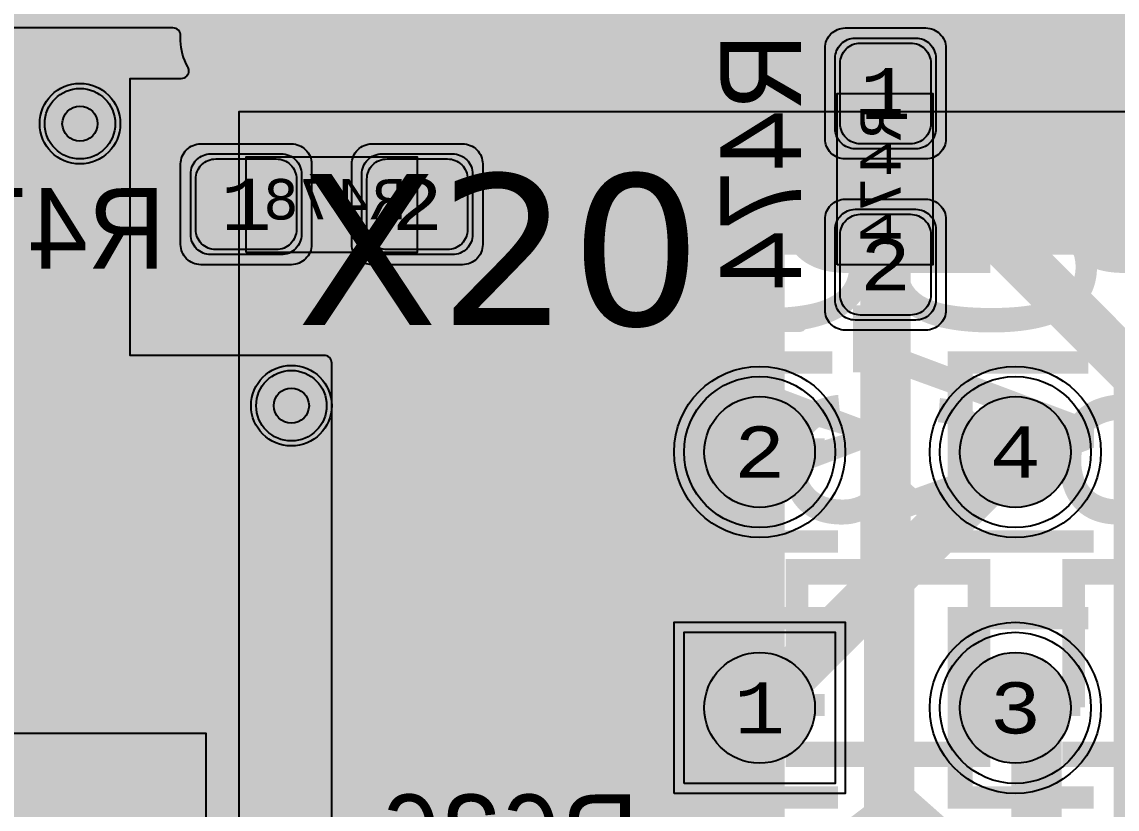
# Model space of a CAD drawing. Extents: x -28 to 199, y -61 to 255.
# Drawn here: x 108.42 to 119.3, y 127.5 to 135.31 of the extents above; entities that cross this region are included whole.
import ezdxf
from ezdxf.enums import TextEntityAlignment as Align

# ---------------------------------------------------------------- set-up
doc = ezdxf.new("R2010")
doc.units = 0
doc.header["$MEASUREMENT"] = 0
for name, color, linetype in [('ASSEMBLY_OUTLINES_BTM', 191, 'CONTINUOUS'), ('ASSEMBLY_OUTLINES_TOP', 102, 'CONTINUOUS'), ('ASSEMBLY_PART_NUMBERS_BTM', 191, 'CONTINUOUS'), ('ASSEMBLY_PART_NUMBERS_TOP', 102, 'CONTINUOUS'), ('ASSEMBLY_REF_DES_BTM', 191, 'CONTINUOUS'), ('ASSEMBLY_REF_DES_TOP', 102, 'CONTINUOUS'), ('DRILL_DRAWING', 21, 'CONTINUOUS'), ('GENERATED_SILKSCREEN_BTM', 255, 'CONTINUOUS'), ('GENERATED_SILKSCREEN_TOP', 140, 'CONTINUOUS'), ('PART_HOLES_LAYER_2', 30, 'CONTINUOUS'), ('PART_HOLES_LAYER_3', 30, 'CONTINUOUS'), ('PART_HOLES_LAYER_BOTTOM', 30, 'CONTINUOUS'), ('PART_HOLES_LAYER_TOP', 30, 'CONTINUOUS'), ('PART_PADS_LAYER_2', 230, 'CONTINUOUS'), ('PART_PADS_LAYER_3', 81, 'CONTINUOUS'), ('PART_PADS_LAYER_BOTTOM', 10, 'CONTINUOUS'), ('PART_PADS_LAYER_TOP', 150, 'CONTINUOUS'), ('PART_PADS_SMD_BTM', 10, 'CONTINUOUS'), ('PIN_NUMBERS_BTM', 8, 'CONTINUOUS'), ('PIN_NUMBERS_TOP', 8, 'CONTINUOUS'), ('PLACEMENT_OUTLINES_BTM', 222, 'CONTINUOUS'), ('PLACEMENT_OUTLINES_TOP', 130, 'CONTINUOUS'), ('PLANE_DATA_LAYER_BOTTOM', 10, 'CONTINUOUS'), ('PLANE_DATA_LAYER_TOP', 150, 'CONTINUOUS'), ('PLANE_SHAPES_LAYER_2', 230, 'CONTINUOUS'), ('PLANE_SHAPES_LAYER_3', 81, 'CONTINUOUS'), ('PLANE_SHAPES_LAYER_BOTTOM', 10, 'CONTINUOUS'), ('PLANE_SHAPES_LAYER_TOP', 150, 'CONTINUOUS'), ('SILKSCREEN_OUTLINES_BTM', 211, 'CONTINUOUS'), ('SILKSCREEN_OUTLINES_TOP', 150, 'CONTINUOUS'), ('SILKSCREEN_REF_DES_BTM', 211, 'CONTINUOUS'), ('SOLDERMASK_PADS_BTM', 12, 'CONTINUOUS'), ('SOLDERMASK_PADS_TOP', 180, 'CONTINUOUS'), ('SOLDERPASTE_PADS_BTM', 12, 'CONTINUOUS'), ('TRACES_LAYER_2', 230, 'CONTINUOUS'), ('TRACES_LAYER_3', 81, 'CONTINUOUS'), ('TRACES_LAYER_BOTTOM', 10, 'CONTINUOUS'), ('TRACES_LAYER_TOP', 150, 'CONTINUOUS'), ('VIA_HOLES_LAYER_2', 30, 'CONTINUOUS'), ('VIA_HOLES_LAYER_3', 30, 'CONTINUOUS'), ('VIA_HOLES_LAYER_BOTTOM', 30, 'CONTINUOUS'), ('VIA_HOLES_LAYER_TOP', 30, 'CONTINUOUS'), ('VIA_PADS_LAYER_2', 230, 'CONTINUOUS'), ('VIA_PADS_LAYER_3', 81, 'CONTINUOUS'), ('VIA_PADS_LAYER_BOTTOM', 10, 'CONTINUOUS'), ('VIA_PADS_LAYER_TOP', 150, 'CONTINUOUS')]:
    doc.layers.add(name, color=color, linetype=linetype)
doc.styles.add('COURIER_NEW', font='COUR.TTF')
doc.styles.add('VERDANA', font='verdana.TTF')
doc.styles.add('VERIBEST_GERBER_0', font='txt')

msp = doc.modelspace()

# ---------------------------------------------------------------- hatches: boundary and pattern name
at = {"layer": 'PART_HOLES_LAYER_2'}
h = msp.add_hatch(color=256, dxfattribs=at)
edge = h.paths.add_edge_path()
edge.add_arc((115.75, 131.04), 0.55, 0, 360)
h = msp.add_hatch(color=256, dxfattribs=at)
edge = h.paths.add_edge_path()
edge.add_arc((118.29, 131.04), 0.55, 0, 360)
h = msp.add_hatch(color=256, dxfattribs=at)
edge = h.paths.add_edge_path()
edge.add_arc((115.75, 128.5), 0.55, 0, 360)
h = msp.add_hatch(color=256, dxfattribs=at)
edge = h.paths.add_edge_path()
edge.add_arc((118.29, 128.5), 0.55, 0, 360)
at = {"layer": 'PART_HOLES_LAYER_3'}
h = msp.add_hatch(color=256, dxfattribs=at)
edge = h.paths.add_edge_path()
edge.add_arc((115.75, 131.04), 0.55, 0, 360)
h = msp.add_hatch(color=256, dxfattribs=at)
edge = h.paths.add_edge_path()
edge.add_arc((118.29, 131.04), 0.55, 0, 360)
h = msp.add_hatch(color=256, dxfattribs=at)
edge = h.paths.add_edge_path()
edge.add_arc((115.75, 128.5), 0.55, 0, 360)
h = msp.add_hatch(color=256, dxfattribs=at)
edge = h.paths.add_edge_path()
edge.add_arc((118.29, 128.5), 0.55, 0, 360)
at = {"layer": 'PART_HOLES_LAYER_BOTTOM'}
h = msp.add_hatch(color=256, dxfattribs=at)
edge = h.paths.add_edge_path()
edge.add_arc((115.75, 131.04), 0.55, 0, 360)
h = msp.add_hatch(color=256, dxfattribs=at)
edge = h.paths.add_edge_path()
edge.add_arc((118.29, 131.04), 0.55, 0, 360)
h = msp.add_hatch(color=256, dxfattribs=at)
edge = h.paths.add_edge_path()
edge.add_arc((115.75, 128.5), 0.55, 0, 360)
h = msp.add_hatch(color=256, dxfattribs=at)
edge = h.paths.add_edge_path()
edge.add_arc((118.29, 128.5), 0.55, 0, 360)
at = {"layer": 'PART_HOLES_LAYER_TOP'}
h = msp.add_hatch(color=256, dxfattribs=at)
edge = h.paths.add_edge_path()
edge.add_arc((115.75, 131.04), 0.55, 0, 360)
h = msp.add_hatch(color=256, dxfattribs=at)
edge = h.paths.add_edge_path()
edge.add_arc((118.29, 131.04), 0.55, 0, 360)
h = msp.add_hatch(color=256, dxfattribs=at)
edge = h.paths.add_edge_path()
edge.add_arc((115.75, 128.5), 0.55, 0, 360)
h = msp.add_hatch(color=256, dxfattribs=at)
edge = h.paths.add_edge_path()
edge.add_arc((118.29, 128.5), 0.55, 0, 360)
at = {"layer": 'PLANE_DATA_LAYER_BOTTOM'}
h = msp.add_hatch(color=256, dxfattribs=at)
h.paths.add_polyline_path([(114.75, 134.8262, -0.414213562373095), (114.6738, 134.75), (111.2262, 134.75, -0.414213562373095), (111.15, 134.8262), (111.15, 134.973, 0.1866766168367723), (111.019837, 135.309483, -0.1866773047726995), (111, 135.360763), (111, 135.396107, -0.1385740107174841), (111.011269, 135.435987, 0.1385725087961739), (111.1, 135.75, 0.5864476275428689), (110.185987, 136.261269, -0.1385740107174437), (110.146107, 136.25), (107.426166, 136.25, -0.7996942034350105), (107.393477, 136.395032, 0.2895657790381564), (108.25, 137.75, 0.9999999999999999), (105.25, 137.75, 0.2895657790381564), (106.106523, 136.395032, -0.7996942034350105), (106.073834, 136.25), (102.478241, 136.25, -0.198913366334503), (102.424359, 136.272318), (99.201759, 139.494918, -0.1989099556853327), (99.179441, 139.548799), (99.179441, 139.5488, -0.414213562373095), (99.255641, 139.625), (112.895997, 139.625, -0.1989133663345172), (112.949879, 139.602682), (114.727682, 137.824879, -0.1989099556854013), (114.75, 137.770998)], flags=0)
h.paths.add_polyline_path([(112.2, 135.8, -0.9999999999999999), (113.39999999999999, 135.8, -0.9999999999999999)], flags=0)
msp.add_hatch(color=256, dxfattribs=at).paths.add_polyline_path([(111.5, 131.9238, 0.414213562373095), (111.4238, 132), (109.500008, 132, -0.414213562373095), (109.5, 132.000008), (109.5, 134.749992, -0.414213562373095), (109.500008, 134.75), (110.006121, 134.75, 0.414213562373095), (110.082321, 134.8262, 0.1361140498363586), (110.071434, 134.865451, -0.1361112993962175), (110, 135.122999), (110, 135.123), (110, 135.1738, 0.414213562373095), (109.9238, 135.25), (102.239571, 135.25, -0.1989122151386089), (101.886018, 135.396447), (100.301127, 136.981338, 0.6681819935815638), (100.171045, 136.927457), (100.171045, 136.927456, 0.1347246748565301), (100.181719, 136.888562, -0.1347252053383624), (100.7, 135.000001), (100.7, 135, -0.2250797336535067), (99.341563, 132.135199, 0.2250776570506163), (99.313587, 132.0762, 0.414213562373095), (99.389787, 132), (103.249992, 132, -0.414213562373095), (103.25, 131.999992), (103.25, 128.3262, 0.414213562373095), (103.3262, 128.25), (110.249992, 128.25, -0.414213562373095), (110.25, 128.249992), (110.25, 116.7762, 0.414213562373095), (110.3262, 116.7), (111.4238, 116.7, 0.414213562373095), (111.5, 116.7762)], flags=0)
at = {"layer": 'PLANE_DATA_LAYER_TOP'}
h = msp.add_hatch(color=256, dxfattribs=at)
h.paths.add_polyline_path([(116, 117.851777, -0.198909955685367), (115.977682, 117.797896), (111.963134, 113.783348, 0.1989121654681667), (111.852713, 113.516769), (111.852713, 109.210536, -0.198909955685367), (111.830395, 109.156655), (111.519268, 108.845529, 0.0521305858654235), (111.469896, 108.784628, -0.2536742335169971), (111.406035, 108.75), (111.052087, 108.75, -0.761357668387957), (111.012997, 108.891609, 0.2639141789224446), (111.5, 109.749999), (111.5, 109.75, 0.9999999999999999), (109.5, 109.75), (109.5, 109.749999, 0.2639141789224446), (109.987003, 108.891609, -0.761360327043746), (109.947913, 108.75), (109.787758, 108.75, -0.1239228712937583), (109.751683, 108.759081, 0.1020236173796423), (108.319618, 109.18617, -0.3891033849063), (108.25, 109.262085), (108.25, 114.499992, 0.414213562373095), (108.249992, 114.5), (106.5762, 114.5, -0.414213562373095), (106.5, 114.5762), (106.5, 125.249996), (106.499997, 125.250001), (102.750002, 128.999998, 0.2076843458650112), (102.749996, 129), (92.5762, 129, -0.414213562373095), (92.5, 129.0762), (92.5, 136.056084, -0.1989099556853327), (92.522318, 136.109965), (96.690035, 140.277682, -0.198913366334503), (96.743917, 140.3), (101.681014, 140.3, 0.1989121654681708), (101.947593, 140.410421), (104.203399, 142.666227, -0.6681819935816116), (104.333481, 142.612346), (104.333481, 139.196114, 0.1757342818238031), (104.432285, 138.923678, -0.175734275473325), (104.45, 138.874832), (104.45, 138.725168, -0.175734275473325), (104.432285, 138.676322, 0.1757342818238031), (104.333481, 138.403886), (104.333481, 136.625539, 0.1989121882725126), (104.457961, 136.325019), (107.040622, 133.742358, -0.1989099556853327), (107.06294, 133.688477), (107.06294, 128.070543, -0.1989099556853327), (107.040622, 128.016662), (106.79948, 127.77552, 0.1989121882725187), (106.675, 127.475), (106.675, 127.253921, -0.1860860801835699), (106.65528, 127.20277, 1.605833285110361), (107.690542, 126.906113, -0.0444727051515374), (107.689341, 126.919589), (107.689341, 126.91959, -0.6681819935815638), (107.819423, 126.973471), (108.696207, 126.096687, -0.1385728852908575), (108.716437, 126.060519, 0.8890740124386082), (109.9, 126.199997), (109.9, 126.200001, 0.3470511284967585), (109.439481, 126.783563, -0.1385728852908576), (109.403313, 126.803793), (108.591015, 127.616091, -0.198909955685367), (108.568697, 127.669972), (108.568697, 134.9238, -0.414213562373095), (108.644897, 135), (112.2238, 135, -0.414213562373095), (112.3, 134.9238), (112.3, 122.370567, 0.1989122151386119), (112.446447, 122.017014), (115.667013, 118.796447, 0.1553978667167526), (115.936597, 118.657102, -0.3656115539432245), (116, 118.581984)], flags=0)
h.paths.add_polyline_path([(92.75, 130.75, -0.9999999999999999), (94.75, 130.75, -0.9999999999999999)], flags=0)
h.paths.add_polyline_path([(93.3, 135, -0.9999999999999999), (100.7, 135, -0.9999999999999999)], flags=0)
at = {"layer": 'PLANE_SHAPES_LAYER_2'}
h = msp.add_hatch(color=256, dxfattribs=at)
h.paths.add_polyline_path([(169.5, 129.25), (149.5, 129.25), (142.25, 122), (142.25, 90.5), (147.5, 90.5), (147.5, 80), (154, 80), (154, 69.25), (131.75, 69.25), (131.75, 73.25), (121.25, 73.25), (121.25, 81), (110.5, 81), (110.5, 125.75), (106.5, 125.75), (106.5, 128.75), (93.5, 128.75), (93.5, 120.25), (91.75, 120.25), (91.75, 121.5), (80, 121.5), (80, 118.25), (73.25, 118.25), (73.25, 124.5), (67.5, 124.5), (67.5, 128), (57.75, 128), (57.75, 120.25), (55.25, 120.25), (55.25, 121.5), (47.5, 121.5), (47.5, 119), (35, 119), (35, 134.75), (32.75, 134.75), (32.75, 159.75), (29.25, 159.75), (29.25, 175.25), (22.5, 175.25), (22.5, 195.25), (17.25, 195.25), (17.25, 198), (22.5, 198), (22.5, 216.5), (40.25, 216.5), (40.25, 235.5), (54.5, 235.5), (54.5, 254), (87.25, 254), (87.25, 236.25), (86.25, 236.25), (86.25, 228.75), (81, 228.75), (81, 218.75), (95.25, 218.75), (95.25, 194.5), (87, 194.5), (87, 172), (131.1, 172), (131.1, 208.75), (115.5, 208.75), (115.5, 213.75), (106.75, 213.75), (106.75, 218.75), (110.25, 222.25), (110.25, 226.25), (142.5, 226.25), (142.5, 221.5), (160.5, 221.5), (160.5, 240.75), (169.5, 240.75)])
h.paths.add_polyline_path([(35.5, 149.5), (41.75, 149.5), (41.75, 152), (39.25, 152), (39.25, 154), (37.75, 154), (37.75, 152), (35.5, 152)], flags=16)
h.paths.add_polyline_path([(37.5, 125.75), (37.5, 128.75), (42.75, 128.75), (42.75, 125.75)], flags=16)
h.paths.add_polyline_path([(52, 127.75), (52, 130.75), (54.25, 130.75), (54.25, 127.75)], flags=16)
h.paths.add_polyline_path([(50.75, 219.5), (50.75, 226.5), (71.75, 226.5), (71.75, 219.5)], flags=16)
h.paths.add_polyline_path([(66.5, 150.75), (66.5, 177.5), (72.25, 177.5), (72.25, 150.75)], flags=16)
h.paths.add_polyline_path([(47.25, 185.25), (73, 185.25), (73, 188.25), (70.25, 188.25), (70.25, 191), (47.25, 191)], flags=16)
h.paths.add_polyline_path([(84.5, 208), (84.5, 212.75), (85, 212.75), (85, 208)], flags=16)
h.paths.add_polyline_path([(61.5, 137.25), (87.75, 137.25), (87.75, 140.5), (84.75, 140.5), (84.75, 143), (61.5, 143)], flags=16)
h.paths.add_polyline_path([(88.75, 127), (88.75, 130), (91, 130), (91, 127)], flags=16)
h.paths.add_polyline_path([(85.5, 130.25), (85.5, 132.5), (91, 132.5), (91, 130.25)], flags=16)
h.paths.add_polyline_path([(108.75, 142.25), (135.75, 142.25), (135.75, 145.75), (132.25, 145.75), (132.25, 149), (108.75, 149)], flags=16)
h.paths.add_polyline_path([(114.25, 126.75), (140.75, 126.75), (140.75, 129.75), (137.25, 129.75), (137.25, 133), (114.25, 133)], flags=16)
h.paths.add_polyline_path([(155.25, 180.25), (166.25, 180.25), (166.25, 186.25), (152.25, 186.25), (152.25, 183), (155.25, 183)], flags=16)
at = {"layer": 'PLANE_SHAPES_LAYER_3'}
h = msp.add_hatch(color=256, dxfattribs=at)
h.paths.add_polyline_path([(169.5, 129.25), (149.5, 129.25), (142.25, 122), (142.25, 90.5), (147.5, 90.5), (147.5, 80), (154, 80), (154, 69.25), (131.75, 69.25), (131.75, 73.25), (121.25, 73.25), (121.25, 81), (110.5, 81), (110.5, 125.75), (106.5, 125.75), (106.5, 128.75), (93.5, 128.75), (93.5, 120.25), (91.75, 120.25), (91.75, 121.5), (80, 121.5), (80, 118.25), (73.25, 118.25), (73.25, 124.5), (67.5, 124.5), (67.5, 127.75), (58.25, 127.75), (58.25, 130.25), (88.75, 130.25), (88.75, 127), (91, 127), (91, 132.5), (55, 132.5), (55, 131.25), (52, 131.25), (52, 127.75), (55, 127.75), (55, 127.25), (57.75, 127.25), (57.75, 120.25), (55.25, 120.25), (55.25, 121.5), (47.5, 121.5), (47.5, 119), (35, 119), (35, 134.75), (32.75, 134.75), (32.75, 159.75), (29.25, 159.75), (29.25, 175.25), (22.5, 175.25), (22.5, 195.25), (17.25, 195.25), (17.25, 198), (22.5, 198), (22.5, 216.5), (40.25, 216.5), (40.25, 235.5), (54.5, 235.5), (54.5, 254), (87.25, 254), (87.25, 236.25), (86.25, 236.25), (86.25, 228.75), (81, 228.75), (81, 218.75), (95.25, 218.75), (95.25, 194.5), (87, 194.5), (87, 172), (131.1, 172), (131.1, 208.75), (115.5, 208.75), (115.5, 213.75), (106.75, 213.75), (106.75, 218.75), (110.25, 222.25), (110.25, 226.25), (142.5, 226.25), (142.5, 221.5), (160.5, 221.5), (160.5, 240.75), (169.5, 240.75)])
h.paths.add_polyline_path([(35.5, 149.5), (41.75, 149.5), (41.75, 152), (39.25, 152), (39.25, 154), (37.75, 154), (37.75, 152), (35.5, 152)], flags=16)
h.paths.add_polyline_path([(37.5, 125.75), (37.5, 128.75), (42.75, 128.75), (42.75, 125.75)], flags=16)
h.paths.add_polyline_path([(50.75, 219.5), (50.75, 226.5), (71.75, 226.5), (71.75, 219.5)], flags=16)
h.paths.add_polyline_path([(66.5, 150.75), (66.5, 177.5), (72.25, 177.5), (72.25, 150.75)], flags=16)
h.paths.add_polyline_path([(47.25, 185.25), (73, 185.25), (73, 188.25), (70.25, 188.25), (70.25, 191), (47.25, 191)], flags=16)
h.paths.add_polyline_path([(84.5, 208), (84.5, 212.75), (85, 212.75), (85, 208)], flags=16)
h.paths.add_polyline_path([(61.5, 137.25), (87.75, 137.25), (87.75, 140.5), (84.75, 140.5), (84.75, 143), (61.5, 143)], flags=16)
h.paths.add_polyline_path([(108.75, 142.25), (135.75, 142.25), (135.75, 145.75), (132.25, 145.75), (132.25, 149), (108.75, 149)], flags=16)
h.paths.add_polyline_path([(114.25, 126.75), (140.75, 126.75), (140.75, 129.75), (137.25, 129.75), (137.25, 133), (114.25, 133)], flags=16)
h.paths.add_polyline_path([(155.25, 180.25), (166.25, 180.25), (166.25, 186.25), (152.25, 186.25), (152.25, 183), (155.25, 183)], flags=16)
at = {"layer": 'VIA_HOLES_LAYER_2'}
h = msp.add_hatch(color=256, dxfattribs=at)
edge = h.paths.add_edge_path()
edge.add_arc((109, 134.3), 0.175, 0, 360)
h = msp.add_hatch(color=256, dxfattribs=at)
edge = h.paths.add_edge_path()
edge.add_arc((111.1, 131.5), 0.175, 0, 360)
at = {"layer": 'VIA_HOLES_LAYER_3'}
h = msp.add_hatch(color=256, dxfattribs=at)
edge = h.paths.add_edge_path()
edge.add_arc((109, 134.3), 0.175, 0, 360)
h = msp.add_hatch(color=256, dxfattribs=at)
edge = h.paths.add_edge_path()
edge.add_arc((111.1, 131.5), 0.175, 0, 360)
at = {"layer": 'VIA_HOLES_LAYER_BOTTOM'}
h = msp.add_hatch(color=256, dxfattribs=at)
edge = h.paths.add_edge_path()
edge.add_arc((109, 134.3), 0.175, 0, 360)
h = msp.add_hatch(color=256, dxfattribs=at)
edge = h.paths.add_edge_path()
edge.add_arc((111.1, 131.5), 0.175, 0, 360)
at = {"layer": 'VIA_HOLES_LAYER_TOP'}
h = msp.add_hatch(color=256, dxfattribs=at)
edge = h.paths.add_edge_path()
edge.add_arc((109, 134.3), 0.175, 0, 360)
h = msp.add_hatch(color=256, dxfattribs=at)
edge = h.paths.add_edge_path()
edge.add_arc((111.1, 131.5), 0.175, 0, 360)

# ---------------------------------------------------------------- linework, layer by layer
at = {"layer": 'ASSEMBLY_OUTLINES_BTM'}
for points in [[(116.52, 132.9), (116.52, 134.6), (117.47, 134.6), (117.47, 132.9)], [(110.65, 133.02), (110.65, 133.97), (112.35, 133.97), (112.35, 133.02)]]:
    msp.add_lwpolyline(points, close=True, dxfattribs=at)
at = {"layer": 'ASSEMBLY_OUTLINES_TOP', "const_width": 0.2}
msp.add_lwpolyline([(110.58, 125.12), (110.58, 134.42), (143.78, 134.42), (143.78, 125.12)], close=True, dxfattribs=at)
at = {"layer": 'GENERATED_SILKSCREEN_BTM', "const_width": 0.15}
for points in [[(115.6608, 134.5256), (115.6592, 134.5232), (115.6552, 134.5224), (115.6512, 134.52), (115.6472, 134.52), (115.4824, 134.52), (115.4784, 134.52), (115.476, 134.5224), (115.4736, 134.5224), (115.4728, 134.5232), (115.472, 134.524), (115.4696, 134.5256), (115.36, 134.6616), (115.3584, 134.6656), (115.3576, 134.668), (115.3568, 134.672), (115.3568, 135.0752), (115.3584, 135.0824), (115.3624, 135.0864), (115.3672, 135.0912), (115.3728, 135.0928), (116.1408, 135.0928), (116.1472, 135.0912), (116.1512, 135.0872), (116.1536, 135.0824), (116.1544, 135.0768), (116.1536, 135.0704), (116.1512, 135.0648), (116.1472, 135.0608), (116.1408, 135.0592), (115.7728, 135.0592), (115.7728, 134.6832), (116.1456, 134.552), (116.1512, 134.5488), (116.1544, 134.5432), (116.1552, 134.5368), (116.1536, 134.532), (116.1512, 134.5272), (116.1464, 134.5232), (116.1416, 134.5208), (116.1352, 134.5224), (115.7624, 134.6536), (115.6608, 134.5256)], [(115.3896, 135.0592), (115.3896, 134.676), (115.4904, 134.552), (115.6392, 134.552), (115.7408, 134.676), (115.7408, 135.0592), (115.3896, 135.0592)], [(115.8656, 134.2808), (115.436, 133.8504), (115.8656, 133.8504), (115.8656, 134.2808)], [(116.1408, 133.8504), (116.1472, 133.8496), (116.1512, 133.8456), (116.1536, 133.84), (116.1544, 133.8344), (116.1536, 133.8288), (116.1512, 133.824), (116.1472, 133.82), (116.1408, 133.8184), (115.8984, 133.8184), (115.8984, 133.7808), (115.8968, 133.7752), (115.8936, 133.7704), (115.888, 133.768), (115.8824, 133.7672), (115.876, 133.768), (115.8704, 133.7704), (115.8664, 133.7752), (115.8656, 133.7808), (115.8656, 133.8184), (115.3952, 133.8184), (115.3912, 133.8192), (115.388, 133.8208), (115.3848, 133.8248), (115.3824, 133.8288), (115.3808, 133.8336), (115.38, 133.8384), (115.3808, 133.8424), (115.384, 133.8464), (115.8696, 134.332), (115.8744, 134.3352), (115.8792, 134.3368), (115.884, 134.336), (115.8896, 134.3328), (115.8936, 134.3312), (115.896, 134.328), (115.8976, 134.3248), (115.8984, 134.3208), (115.8984, 133.8504), (116.1408, 133.8504)], [(108.5008, 132.8624), (108.5, 132.856), (108.496, 132.852), (108.4904, 132.8496), (108.4848, 132.8488), (108.4792, 132.8496), (108.4744, 132.852), (108.4704, 132.856), (108.4688, 132.8624), (108.4688, 133.1048), (108.4312, 133.1048), (108.4256, 133.1064), (108.4208, 133.1096), (108.4184, 133.1152), (108.4176, 133.1208), (108.4184, 133.1272), (108.4208, 133.1328), (108.4256, 133.1368), (108.4312, 133.1376), (108.4688, 133.1376), (108.4688, 133.608), (108.4696, 133.612), (108.472, 133.6152), (108.4752, 133.6184), (108.4792, 133.6208), (108.484, 133.6224), (108.4888, 133.6232), (108.4928, 133.6224), (108.4968, 133.6192), (108.9824, 133.1336), (108.9856, 133.1288), (108.9872, 133.124), (108.9864, 133.1192), (108.9832, 133.1136), (108.9816, 133.1096), (108.9784, 133.1072), (108.9752, 133.1056), (108.9712, 133.1048), (108.5008, 133.1048), (108.5008, 132.8624)], [(108.9312, 133.1376), (108.5008, 133.5664), (108.5008, 133.1376), (108.9312, 133.1376)], [(109.176, 133.3424), (109.1736, 133.344), (109.1728, 133.348), (109.1712, 133.352), (109.1704, 133.356), (109.1704, 133.5208), (109.1712, 133.5248), (109.1728, 133.5272), (109.1728, 133.5296), (109.1736, 133.5304), (109.1752, 133.5312), (109.176, 133.5328), (109.312, 133.6432), (109.316, 133.6448), (109.3192, 133.6456), (109.3224, 133.6464), (109.7256, 133.6464), (109.7328, 133.6448), (109.7376, 133.6408), (109.7416, 133.636), (109.7432, 133.6304), (109.7432, 132.8624), (109.7416, 132.856), (109.7376, 132.852), (109.7328, 132.8496), (109.7272, 132.8488), (109.7208, 132.8496), (109.7152, 132.852), (109.7112, 132.856), (109.7096, 132.8624), (109.7096, 133.2304), (109.3336, 133.2304), (109.2024, 132.8576), (109.1992, 132.852), (109.1936, 132.8488), (109.188, 132.848), (109.1824, 132.8496), (109.1776, 132.852), (109.1736, 132.856), (109.172, 132.8616), (109.1728, 132.868), (109.304, 133.2408), (109.176, 133.3424)], [(109.7096, 133.6136), (109.3272, 133.6136), (109.2024, 133.5128), (109.2024, 133.364), (109.3272, 133.2624), (109.7096, 133.2624), (109.7096, 133.6136)], [(116.1328, 133.4696), (116.1384, 133.4712), (116.144, 133.4704), (116.1488, 133.4664), (116.152, 133.4624), (116.1536, 133.4568), (116.1544, 133.4512), (116.152, 133.4464), (116.148, 133.4424), (115.3808, 133.0112), (115.3768, 133.0096), (115.3736, 133.0096), (115.3704, 133.0096), (115.3672, 133.0112), (115.3624, 133.0136), (115.3592, 133.0168), (115.3576, 133.0208), (115.3568, 133.0248), (115.3568, 133.5648), (115.3584, 133.5704), (115.3624, 133.5744), (115.3672, 133.5776), (115.3736, 133.5784), (115.3792, 133.5776), (115.3848, 133.5744), (115.3888, 133.5704), (115.3896, 133.5648), (115.3896, 133.052), (116.1328, 133.4696)], [(115.8656, 132.7688), (115.436, 132.3384), (115.8656, 132.3384), (115.8656, 132.7688)], [(116.1408, 132.3384), (116.1472, 132.3376), (116.1512, 132.3336), (116.1536, 132.328), (116.1544, 132.3224), (116.1536, 132.3168), (116.1512, 132.312), (116.1472, 132.308), (116.1408, 132.3064), (115.8984, 132.3064), (115.8984, 132.2688), (115.8968, 132.2632), (115.8936, 132.2584), (115.888, 132.256), (115.8824, 132.2552), (115.876, 132.256), (115.8704, 132.2584), (115.8664, 132.2632), (115.8656, 132.2688), (115.8656, 132.3064), (115.3952, 132.3064), (115.3912, 132.3072), (115.388, 132.3088), (115.3848, 132.3128), (115.3824, 132.3168), (115.3808, 132.3216), (115.38, 132.3264), (115.3808, 132.3304), (115.384, 132.3344), (115.8696, 132.82), (115.8744, 132.8232), (115.8792, 132.8248), (115.884, 132.824), (115.8896, 132.8208), (115.8936, 132.8192), (115.896, 132.816), (115.8976, 132.8128), (115.8984, 132.8088), (115.8984, 132.3384), (116.1408, 132.3384)], [(111.7428, 127.6232), (111.6084, 127.5136), (111.6052, 127.5096), (111.6036, 127.5032), (111.6044, 127.4984), (111.606, 127.4944), (111.6084, 127.4912), (111.6124, 127.488), (111.6164, 127.4856), (111.6204, 127.4848), (111.6244, 127.4848), (111.6276, 127.4872), (111.7588, 127.5936), (112.018, 127.5936), (112.1412, 127.4928), (112.1412, 127.2056)], [(112.174, 126.952), (112.174, 127.5008), (112.1732, 127.5048), (112.1716, 127.508), (112.17, 127.5096), (112.1692, 127.5112), (112.1668, 127.5136), (112.0324, 127.6232), (112.0292, 127.624), (112.0276, 127.6248), (112.026, 127.6256), (112.0228, 127.6264), (111.7532, 127.6264), (111.75, 127.6256), (111.7484, 127.6248), (111.746, 127.624), (111.7428, 127.6232)], [(112.4988, 127.6232), (112.3644, 127.5136), (112.362, 127.5096), (112.3612, 127.5064), (112.3596, 127.504), (112.3588, 127.5008), (112.3588, 127.3912)], [(112.3908, 127.3992), (112.3908, 127.4928), (112.5156, 127.5936), (112.774, 127.5936), (112.9044, 127.4872), (112.91, 127.4856), (112.9156, 127.4864), (112.9204, 127.4888), (112.9244, 127.4936), (112.9268, 127.4984), (112.9276, 127.504), (112.9268, 127.5096), (112.9252, 127.512), (112.9228, 127.5136), (112.7884, 127.6232), (112.7852, 127.624), (112.7836, 127.6248), (112.782, 127.6256), (112.7788, 127.6264), (112.5092, 127.6264), (112.506, 127.6256), (112.5044, 127.6248), (112.502, 127.624), (112.4988, 127.6232)], [(113.2548, 127.6232), (113.1204, 127.5136), (113.1172, 127.5096), (113.1156, 127.5032), (113.1164, 127.4984), (113.118, 127.4944), (113.1204, 127.4912), (113.1244, 127.488), (113.1284, 127.4856), (113.1324, 127.4848), (113.1364, 127.4848), (113.1396, 127.4872), (113.2708, 127.5936), (113.53, 127.5936), (113.6532, 127.4928), (113.6532, 127.2056)], [(113.686, 126.952), (113.686, 127.5008), (113.6852, 127.5048), (113.6836, 127.508), (113.682, 127.5096), (113.6812, 127.5112), (113.6788, 127.5136), (113.5444, 127.6232), (113.5412, 127.624), (113.5396, 127.6248), (113.538, 127.6256), (113.5348, 127.6264), (113.2652, 127.6264), (113.262, 127.6256), (113.2604, 127.6248), (113.258, 127.624), (113.2548, 127.6232)], [(113.87, 127.336), (113.87, 127.5008), (113.8708, 127.5048), (113.8724, 127.5072), (113.8724, 127.5096), (113.8732, 127.5104), (113.8748, 127.5112), (113.8756, 127.5128), (114.0116, 127.6232), (114.0156, 127.6248), (114.0188, 127.6256), (114.022, 127.6264), (114.4252, 127.6264), (114.4324, 127.6248), (114.4372, 127.6208), (114.4412, 127.616), (114.4428, 127.6104), (114.4428, 126.8424)], [(114.4092, 127.5936), (114.0268, 127.5936), (113.902, 127.4928), (113.902, 127.344), (114.0268, 127.2424), (114.4092, 127.2424), (114.4092, 127.5936)]]:
    msp.add_lwpolyline(points, dxfattribs=at)
for points in [[(116.520005, 133.457911, 1.22306e-05), (116.519995, 133.457902), (116.519995, 134.042098, 1.22306e-05), (116.520005, 134.042089), (116.520005, 133.457911)], [(111.783844, 133.970005, 1.1642e-05), (111.783836, 133.969995), (111.216164, 133.969995, 1.1642e-05), (111.216156, 133.970005), (111.783844, 133.970005)], [(117.470005, 133.466156, 1.1642e-05), (117.469995, 133.466164), (117.469995, 134.033836, 1.1642e-05), (117.470005, 134.033844), (117.470005, 133.466156)], [(111.792098, 133.019995), (111.207902, 133.019995, 1.22306e-05), (111.207911, 133.020005), (111.792089, 133.020005, 1.22306e-05), (111.792098, 133.019995)]]:
    msp.add_lwpolyline(points, format="xyb", dxfattribs=at)
at = {"layer": 'GENERATED_SILKSCREEN_TOP', "const_width": 0.15}
msp.add_lwpolyline([(131.215002, 134.419995), (110.580005, 134.419995), (110.580005, 125.120005), (115.709661, 125.120005, 1.31533e-05), (115.709681, 125.119995), (110.58, 125.119995, -0.4142135624), (110.579995, 125.12), (110.579995, 134.42, -0.4142135624), (110.58, 134.420005), (131.214998, 134.420005, 6.3355e-06), (131.215002, 134.419995)], format="xyb", dxfattribs=at)
at = {"layer": 'PART_HOLES_LAYER_2'}
for centre in [(115.75, 131.04), (118.29, 131.04), (115.75, 128.5), (118.29, 128.5)]:
    msp.add_circle(centre, 0.55, dxfattribs=at)
at = {"layer": 'PART_HOLES_LAYER_3'}
for centre in [(115.75, 131.04), (118.29, 131.04), (115.75, 128.5), (118.29, 128.5)]:
    msp.add_circle(centre, 0.55, dxfattribs=at)
at = {"layer": 'PART_HOLES_LAYER_BOTTOM'}
for centre in [(115.75, 131.04), (118.29, 131.04), (115.75, 128.5), (118.29, 128.5)]:
    msp.add_circle(centre, 0.55, dxfattribs=at)
at = {"layer": 'PART_HOLES_LAYER_TOP'}
for centre in [(115.75, 131.04), (118.29, 131.04), (115.75, 128.5), (118.29, 128.5)]:
    msp.add_circle(centre, 0.55, dxfattribs=at)
at = {"layer": 'PART_PADS_LAYER_2'}
msp.add_lwpolyline([(115, 127.75), (115, 129.25), (116.5, 129.25), (116.5, 127.75)], close=True, dxfattribs=at)
for centre in [(115.75, 131.04), (118.29, 131.04), (118.29, 128.5)]:
    msp.add_circle(centre, 0.75, dxfattribs=at)
at = {"layer": 'PART_PADS_LAYER_3'}
msp.add_lwpolyline([(115, 127.75), (115, 129.25), (116.5, 129.25), (116.5, 127.75)], close=True, dxfattribs=at)
for centre in [(115.75, 131.04), (118.29, 131.04), (118.29, 128.5)]:
    msp.add_circle(centre, 0.75, dxfattribs=at)
at = {"layer": 'PART_PADS_LAYER_BOTTOM'}
msp.add_lwpolyline([(115, 127.75), (115, 129.25), (116.5, 129.25), (116.5, 127.75)], close=True, dxfattribs=at)
for centre in [(115.75, 131.04), (118.29, 131.04), (118.29, 128.5)]:
    msp.add_circle(centre, 0.75, dxfattribs=at)
at = {"layer": 'PART_PADS_LAYER_TOP'}
msp.add_lwpolyline([(115, 127.75), (115, 129.25), (116.5, 129.25), (116.5, 127.75)], close=True, dxfattribs=at)
for centre in [(115.75, 131.04), (118.29, 131.04), (118.29, 128.5)]:
    msp.add_circle(centre, 0.75, dxfattribs=at)
at = {"layer": 'PART_PADS_SMD_BTM'}
for points in [[(117.3, 135.15, -0.4142135624), (117.5, 134.95), (117.5, 134.25, -0.4142135624), (117.3, 134.05), (116.7, 134.05, -0.4142135624), (116.5, 134.25), (116.5, 134.95, -0.4142135624), (116.7, 135.15)], [(110.1, 133.8, -0.4142135624), (110.3, 134), (111, 134, -0.4142135624), (111.2, 133.8), (111.2, 133.2, -0.4142135624), (111, 133), (110.3, 133, -0.4142135624), (110.1, 133.2)], [(111.8, 133.8, -0.4142135624), (112, 134), (112.7, 134, -0.4142135624), (112.9, 133.8), (112.9, 133.2, -0.4142135624), (112.7, 133), (112, 133, -0.4142135624), (111.8, 133.2)], [(117.3, 133.45, -0.4142135624), (117.5, 133.25), (117.5, 132.55, -0.4142135624), (117.3, 132.35), (116.7, 132.35, -0.4142135624), (116.5, 132.55), (116.5, 133.25, -0.4142135624), (116.7, 133.45)]]:
    msp.add_lwpolyline(points, format="xyb", close=True, dxfattribs=at)
at = {"layer": 'PLACEMENT_OUTLINES_BTM'}
for points in [[(116.52, 132.9), (116.52, 134.6), (117.47, 134.6), (117.47, 132.9)], [(110.65, 133.02), (110.65, 133.97), (112.35, 133.97), (112.35, 133.02)]]:
    msp.add_lwpolyline(points, close=True, dxfattribs=at)
at = {"layer": 'PLACEMENT_OUTLINES_TOP'}
msp.add_lwpolyline([(110.58, 125.12), (110.58, 134.42), (143.78, 134.42), (143.78, 125.12)], close=True, dxfattribs=at)
at = {"layer": 'PLANE_DATA_LAYER_BOTTOM'}
msp.add_lwpolyline([(103.3262, 128.25), (110.249992, 128.25, -0.4142135624), (110.25, 128.249992), (110.25, 116.7762, 0.4142135624), (110.3262, 116.7), (111.4238, 116.7, 0.4142135624), (111.5, 116.7762), (111.5, 131.9238, 0.4142135624), (111.4238, 132), (109.500008, 132, -0.4142135624), (109.5, 132.000008), (109.5, 134.749992, -0.4142135624), (109.500008, 134.75), (110.006121, 134.75, 0.4142135624), (110.082321, 134.8262, 0.1361140498), (110.071434, 134.865451, -0.1361112994), (110, 135.122999), (110, 135.123), (110, 135.1738, 0.4142135624), (109.9238, 135.25), (102.239571, 135.25, -0.1989122151)], format="xyb", dxfattribs=at)
at = {"layer": 'PLANE_SHAPES_LAYER_BOTTOM'}
for points in [[(92.5, 134.75), (114.75, 134.75), (92.5, 140), (114.75, 140)], [(92.5, 132), (109.5, 132), (92.5, 134.75), (109.5, 134.75)], [(103.25, 128.25), (111.5, 128.25), (103.25, 132), (111.5, 132)], [(110.25, 116.5), (111.5, 116.5), (110.25, 128.25), (111.5, 128.25)]]:
    msp.add_solid(points, dxfattribs=at)
at = {"layer": 'PLANE_SHAPES_LAYER_TOP'}
msp.add_solid([(106.5, 114.5), (116, 114.5), (106.5, 135), (116, 135)], dxfattribs=at)
at = {"layer": 'SILKSCREEN_OUTLINES_BTM'}
for points in [[(116.52, 132.9), (116.52, 134.6), (117.47, 134.6), (117.47, 132.9)], [(110.65, 133.02), (110.65, 133.97), (112.35, 133.97), (112.35, 133.02)]]:
    msp.add_lwpolyline(points, close=True, dxfattribs=at)
at = {"layer": 'SILKSCREEN_OUTLINES_TOP'}
msp.add_lwpolyline([(110.58, 125.12), (110.58, 134.42), (143.78, 134.42), (143.78, 125.12)], close=True, dxfattribs=at)
at = {"layer": 'SOLDERMASK_PADS_BTM'}
for points in [[(117.4, 135.25, -0.4142135624), (117.6, 135.05), (117.6, 134.15, -0.4142135624), (117.4, 133.95), (116.6, 133.95, -0.4142135624), (116.4, 134.15), (116.4, 135.05, -0.4142135624), (116.6, 135.25)], [(110, 133.9, -0.4142135624), (110.2, 134.1), (111.1, 134.1, -0.4142135624), (111.3, 133.9), (111.3, 133.1, -0.4142135624), (111.1, 132.9), (110.2, 132.9, -0.4142135624), (110, 133.1)], [(111.7, 133.9, -0.4142135624), (111.9, 134.1), (112.8, 134.1, -0.4142135624), (113, 133.9), (113, 133.1, -0.4142135624), (112.8, 132.9), (111.9, 132.9, -0.4142135624), (111.7, 133.1)], [(117.4, 133.55, -0.4142135624), (117.6, 133.35), (117.6, 132.45, -0.4142135624), (117.4, 132.25), (116.6, 132.25, -0.4142135624), (116.4, 132.45), (116.4, 133.35, -0.4142135624), (116.6, 133.55)]]:
    msp.add_lwpolyline(points, format="xyb", close=True, dxfattribs=at)
msp.add_lwpolyline([(114.9, 127.65), (114.9, 129.35), (116.6, 129.35), (116.6, 127.65)], close=True, dxfattribs=at)
for centre in [(115.75, 131.04), (118.29, 131.04), (118.29, 128.5)]:
    msp.add_circle(centre, 0.85, dxfattribs=at)
at = {"layer": 'SOLDERMASK_PADS_TOP'}
msp.add_lwpolyline([(114.9, 127.65), (114.9, 129.35), (116.6, 129.35), (116.6, 127.65)], close=True, dxfattribs=at)
for centre in [(115.75, 131.04), (118.29, 131.04), (118.29, 128.5)]:
    msp.add_circle(centre, 0.85, dxfattribs=at)
at = {"layer": 'SOLDERPASTE_PADS_BTM'}
for points in [[(117.25, 135.1, -0.4142135624), (117.45, 134.9), (117.45, 134.3, -0.4142135624), (117.25, 134.1), (116.75, 134.1, -0.4142135624), (116.55, 134.3), (116.55, 134.9, -0.4142135624), (116.75, 135.1)], [(110.15, 133.75, -0.4142135624), (110.35, 133.95), (110.95, 133.95, -0.4142135624), (111.15, 133.75), (111.15, 133.25, -0.4142135624), (110.95, 133.05), (110.35, 133.05, -0.4142135624), (110.15, 133.25)], [(111.85, 133.75, -0.4142135624), (112.05, 133.95), (112.65, 133.95, -0.4142135624), (112.85, 133.75), (112.85, 133.25, -0.4142135624), (112.65, 133.05), (112.05, 133.05, -0.4142135624), (111.85, 133.25)], [(117.25, 133.4, -0.4142135624), (117.45, 133.2), (117.45, 132.6, -0.4142135624), (117.25, 132.4), (116.75, 132.4, -0.4142135624), (116.55, 132.6), (116.55, 133.2, -0.4142135624), (116.75, 133.4)]]:
    msp.add_lwpolyline(points, format="xyb", close=True, dxfattribs=at)
at = {"layer": 'TRACES_LAYER_2'}
for points, const_width in [([(110.5, 135.75), (111.370854, 134.879146), (111.370854, 134.678984), (111.730064, 134.319774), (118.993814, 134.319774), (118.993814, 135.077066), (125.070821, 141.154073), (133.831642, 141.154073), (133.870294, 141.192725), (134.040495, 141.192725), (147.619, 154.77123), (147.619, 157.590234), (150.681, 160.652234), (150.681, 162.627886), (150.473347, 162.835539), (150.473347, 163.526653), (149.9, 164.1), (149.9, 166.1)], 0.254), ([(127, 121.8), (126.680842, 122.119158), (126.680842, 122.438266), (122.244108, 126.875), (114.547274, 126.875), (100.205523, 141.216751), (89.546143, 141.216751), (88.1, 142.662894), (88.1, 145.4)], 0.254), ([(82.899031, 139.886792), (83.040922, 140.028683), (91.129825, 140.028683), (91.839252, 140.73811), (99.481259, 140.73811), (113.564386, 126.654983), (113.564386, 93.122346), (111.831738, 91.389698), (111.831738, 84.708359), (103.050884, 75.927505), (103.050884, 64.164466), (102.040006, 63.153588), (85.053588, 63.153588), (82.776998, 60.876998), (82.776998, 60.776998), (82.2, 60.2)], 0.35), ([(81.7, 135), (84.088743, 137.388743), (89.258632, 137.388743), (92.107999, 140.23811), (99.274152, 140.23811), (113.064386, 126.447876), (113.064386, 93.329453), (111.331738, 91.596805), (111.331738, 84.915466), (102.550884, 76.134612), (102.550884, 64.371573), (101.832899, 63.653588), (83.988209, 63.653588), (81.612653, 61.278032), (81.612653, 60.712653), (81.1, 60.2)], 0.35), ([(87, 136.6), (89.176996, 136.6), (92.315106, 139.73811), (99.067045, 139.73811), (112.564386, 126.240769), (112.564386, 93.53656), (110.831738, 91.803912), (110.831738, 85.182196), (102.050884, 76.401342), (102.050884, 66.550884), (101.5, 66)], 0.35), ([(87, 135.6), (89.056206, 135.6), (92.694316, 139.23811), (98.859938, 139.23811), (112.064386, 126.033662), (112.064386, 93.743667), (110.331738, 92.011019), (110.331738, 88.621629)], 0.35)]:
    msp.add_lwpolyline(points, dxfattribs=dict(at, const_width=const_width))
at = {"layer": 'TRACES_LAYER_3', "const_width": 0.5}
msp.add_lwpolyline([(107.1, 126.8), (108.325, 126.8), (108.827539, 127.302539), (112.881699, 127.302539), (113.484238, 126.7), (130.9, 126.7)], dxfattribs=at)
at = {"layer": 'TRACES_LAYER_BOTTOM', "const_width": 0.5}
for points in [[(38.4, 171), (38.4, 169.395065), (41.282281, 166.512784), (44.838013, 166.512784), (49.95, 161.400797), (49.95, 149.786143), (50.416331, 149.319812), (50.416331, 145.813247), (52.147475, 144.082103), (95.111398, 144.082103), (99.068501, 140.125), (113.134667, 140.125), (117, 136.259667), (117, 134.6)], [(110.5, 135.75), (110.5, 135.123), (110.65, 134.973), (110.65, 133.5)], [(112.35, 133.5), (112.35, 131.223), (112.610291, 130.962709), (114.645709, 130.962709), (114.723, 131.04), (115.75, 131.04)], [(117, 132.9), (117, 129.75), (115.75, 128.5)]]:
    msp.add_lwpolyline(points, dxfattribs=at)
at = {"layer": 'TRACES_LAYER_TOP', "const_width": 0.5}
for points in [[(109.3, 126.2), (108.068697, 127.431303), (108.068697, 136.21788), (109.35, 137.499183), (109.35, 139.310661), (108.910661, 139.75), (108.910659, 139.75), (108.6, 140.060659), (108.6, 148)], [(112.8, 135.8), (112.8, 122.370567), (116.020567, 119.15), (117, 119.15)], [(121, 122.7), (119.516977, 124.183023), (119.516977, 131.783023), (115.5, 135.8)], [(124.8, 125.3), (124.8, 125.927), (124.615707, 126.111293), (124.615707, 132.135103), (123.68611, 133.0647), (121.1353, 133.0647), (118.4, 135.8)], [(118.29, 131.04), (117.035285, 129.785285), (117.035285, 121.712285), (117, 121.677), (117, 120.85)], [(118.5, 120.85), (118.5, 122.080129), (118.496, 122.084129), (118.496, 122.915871), (118.5, 122.919871), (118.5, 128.076207), (118.29, 128.286207), (118.29, 128.5)]]:
    msp.add_lwpolyline(points, dxfattribs=at)
at = {"layer": 'VIA_HOLES_LAYER_2'}
for centre in [(109, 134.3), (111.1, 131.5)]:
    msp.add_circle(centre, 0.175, dxfattribs=at)
at = {"layer": 'VIA_HOLES_LAYER_3'}
for centre in [(109, 134.3), (111.1, 131.5)]:
    msp.add_circle(centre, 0.175, dxfattribs=at)
at = {"layer": 'VIA_HOLES_LAYER_BOTTOM'}
for centre in [(109, 134.3), (111.1, 131.5)]:
    msp.add_circle(centre, 0.175, dxfattribs=at)
at = {"layer": 'VIA_HOLES_LAYER_TOP'}
for centre in [(109, 134.3), (111.1, 131.5)]:
    msp.add_circle(centre, 0.175, dxfattribs=at)
at = {"layer": 'VIA_PADS_LAYER_2'}
for centre in [(109, 134.3), (111.1, 131.5)]:
    msp.add_circle(centre, 0.4, dxfattribs=at)
at = {"layer": 'VIA_PADS_LAYER_3'}
for centre in [(109, 134.3), (111.1, 131.5)]:
    msp.add_circle(centre, 0.4, dxfattribs=at)
at = {"layer": 'VIA_PADS_LAYER_BOTTOM'}
for centre in [(109, 134.3), (111.1, 131.5)]:
    msp.add_circle(centre, 0.35, dxfattribs=at)
at = {"layer": 'VIA_PADS_LAYER_TOP'}
for centre in [(109, 134.3), (111.1, 131.5)]:
    msp.add_circle(centre, 0.35, dxfattribs=at)

# ---------------------------------------------------------------- texts
at = {"layer": 'ASSEMBLY_PART_NUMBERS_BTM', "style": 'VERIBEST_GERBER_0', "text_generation_flag": 2}
for s, p in [('CL21B225KOFNNNE', (110.04, 160.5)), ('LTC6993IS6-2#TRMPBF', (110.96, 160)), ('ERJ-3EKF2000V', (114.79, 151)), ('ERJ-3EKF2000V', (117.04, 151)), ('ERJ-3EKF2000V', (113.46, 141.5))]:
    msp.add_text(s, height=2.032, rotation=90, dxfattribs=at).set_placement(p, align=Align.TOP_LEFT)
msp.add_text('ERJ-3EKF2000V', height=2.032, dxfattribs=at).set_placement((111.5, 136.04), align=Align.TOP_LEFT)
at = {"layer": 'ASSEMBLY_PART_NUMBERS_TOP', "style": 'VERIBEST_GERBER_0'}
for s, p in [('CL10B104KB8SFNC', (111.04, 155.75)), ('ERJ-3EKF2000V', (113.04, 137.75)), ('ERJ-3EKF2000V', (115.29, 137.75)), ('ERJ-3EKF2000V', (118.04, 137.75)), ('ERJ-3EKF2000V', (120.79, 137.75))]:
    msp.add_text(s, height=2.032, rotation=270, dxfattribs=at).set_placement(p, align=Align.TOP_LEFT)
msp.add_text('5126', height=2.032, dxfattribs=at).set_placement((106.75, 135.21), align=Align.TOP_LEFT)
at = {"layer": 'ASSEMBLY_REF_DES_BTM', "style": 'VERDANA', "text_generation_flag": 2}
msp.add_text('R474', height=0.4, rotation=90, dxfattribs=at).set_placement((116.75, 134.5), align=Align.TOP_LEFT)
msp.add_text('R478', height=0.4, dxfattribs=at).set_placement((112.25, 133.75), align=Align.TOP_LEFT)
at = {"layer": 'ASSEMBLY_REF_DES_TOP', "style": 'VERDANA'}
msp.add_text('X20', height=1.5, dxfattribs=at).set_placement((111.15, 133.8), align=Align.TOP_LEFT)
at = {"layer": 'DRILL_DRAWING', "style": 'VERIBEST_GERBER_0'}
for s, p in [('A', (110.5, 135.75)), ('A', (112.8, 135.8)), ('A', (115.5, 135.8)), ('A', (118.4, 135.8)), ('A', (109, 134.3)), ('A', (111.1, 131.5)), ('E', (115.75, 131.04)), ('E', (118.29, 131.04)), ('E', (115.75, 128.5)), ('E', (118.29, 128.5))]:
    msp.add_text(s, height=2, dxfattribs=at).set_placement(p, align=Align.MIDDLE_CENTER)
at = {"layer": 'PIN_NUMBERS_BTM', "style": 'COURIER_NEW'}
for s, p in [('1', (117, 134.6)), ('1', (110.65, 133.5)), ('2', (112.35, 133.5)), ('2', (117, 132.9)), ('2', (115.75, 131.04)), ('4', (118.29, 131.04)), ('1', (115.75, 128.5)), ('3', (118.29, 128.5))]:
    msp.add_text(s, height=0.508, dxfattribs=at).set_placement(p, align=Align.MIDDLE_CENTER)
at = {"layer": 'PIN_NUMBERS_TOP', "style": 'COURIER_NEW'}
for s, p in [('1', (117, 134.6)), ('1', (110.65, 133.5)), ('2', (112.35, 133.5)), ('2', (117, 132.9)), ('2', (115.75, 131.04)), ('4', (118.29, 131.04)), ('1', (115.75, 128.5)), ('3', (118.29, 128.5))]:
    msp.add_text(s, height=0.508, dxfattribs=at).set_placement(p, align=Align.MIDDLE_CENTER)
at = {"layer": 'SILKSCREEN_REF_DES_BTM', "style": 'VERIBEST_GERBER_0', "text_generation_flag": 2}
msp.add_text('R474', height=0.8, rotation=90, dxfattribs=at).set_placement((115.36, 135.2), align=Align.TOP_LEFT)
for s, p in [('R478', (109.85, 133.66)), ('R626', (114.55, 127.64))]:
    msp.add_text(s, height=0.8, dxfattribs=at).set_placement(p, align=Align.TOP_LEFT)

doc.saveas('drawing.dxf')
